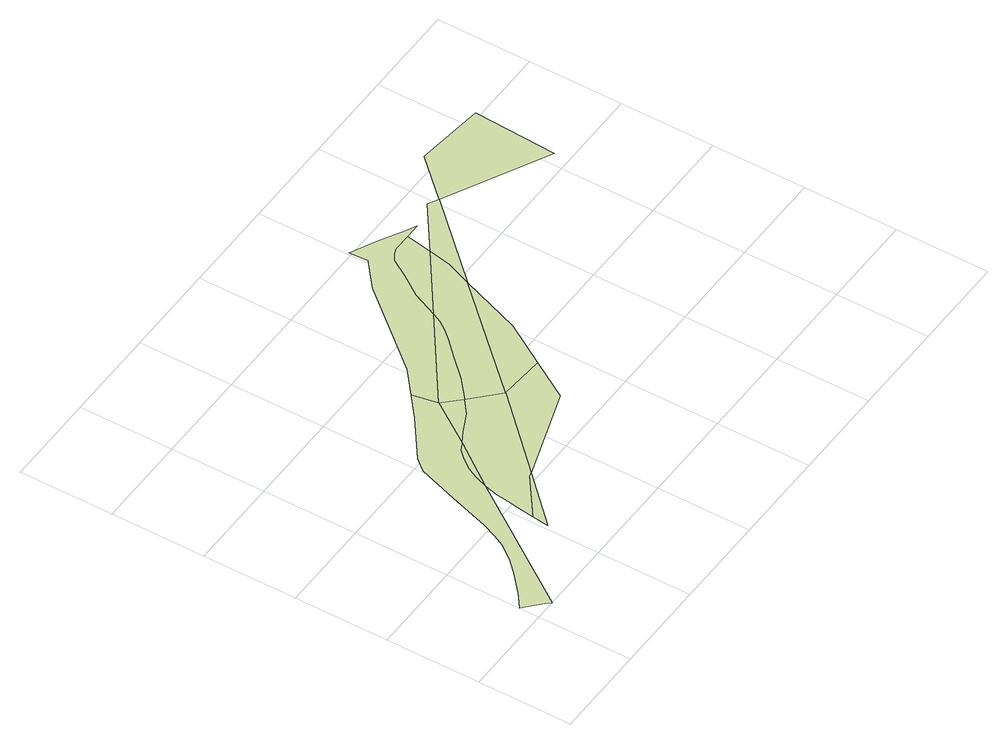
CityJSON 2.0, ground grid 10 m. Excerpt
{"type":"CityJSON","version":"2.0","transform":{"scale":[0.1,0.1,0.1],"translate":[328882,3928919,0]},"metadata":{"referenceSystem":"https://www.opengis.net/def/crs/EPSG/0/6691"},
"CityObjects":{
"landuse1":{"type":"LandUse","attributes":{"class":"204","LandUseDetailAttribute.orgLandUse":"10500","LandUseDetailAttribute.prefecture":"14","LandUseDetailAttribute.city":"14150","LandUseDetailAttribute.note":"都道府県","LandUseDetailAttribute.surveyYear":2015},"geometry":[{"type":"MultiSurface","lod":"1","boundaries":[[[0,1,2,3,4,5,6,7,8,9,10,11,12,13,14,15,16,17,18,19,20,21,22,23]]]}]},
"landuse2":{"type":"LandUse","attributes":{"class":"203","LandUseDetailAttribute.orgLandUse":"10400","LandUseDetailAttribute.prefecture":"14","LandUseDetailAttribute.city":"14150","LandUseDetailAttribute.note":"都道府県","LandUseDetailAttribute.surveyYear":2015},"geometry":[{"type":"MultiSurface","lod":"1","boundaries":[[[24,25,26,27]]]}]},
"landuse3":{"type":"LandUse","attributes":{"class":"203","LandUseDetailAttribute.orgLandUse":"10400","LandUseDetailAttribute.prefecture":"14","LandUseDetailAttribute.city":"14150","LandUseDetailAttribute.note":"都道府県","LandUseDetailAttribute.surveyYear":2015},"geometry":[{"type":"MultiSurface","lod":"1","boundaries":[[[23,22,21,20,19,18,17]]]}]},
"landuse4":{"type":"LandUse","attributes":{"class":"203","LandUseDetailAttribute.orgLandUse":"10400","LandUseDetailAttribute.prefecture":"14","LandUseDetailAttribute.city":"14150","LandUseDetailAttribute.note":"都道府県","LandUseDetailAttribute.surveyYear":2015},"geometry":[{"type":"MultiSurface","lod":"1","boundaries":[[[28,29,30,23,17,31,32,33,34,26,25,24,35]]]}]},
"landuse5":{"type":"LandUse","attributes":{"class":"204","LandUseDetailAttribute.orgLandUse":"10500","LandUseDetailAttribute.prefecture":"14","LandUseDetailAttribute.city":"14150","LandUseDetailAttribute.note":"都道府県","LandUseDetailAttribute.surveyYear":2015},"geometry":[{"type":"MultiSurface","lod":"1","boundaries":[[[0,23,30,29,28]]]}]},
"landuse6":{"type":"LandUse","attributes":{"class":"203","LandUseDetailAttribute.orgLandUse":"10400","LandUseDetailAttribute.prefecture":"14","LandUseDetailAttribute.city":"14150","LandUseDetailAttribute.note":"都道府県","LandUseDetailAttribute.surveyYear":2015},"geometry":[{"type":"MultiSurface","lod":"1","boundaries":[[[35,24,36,37]]]}]},
"landuse7":{"type":"LandUse","attributes":{"class":"204","LandUseDetailAttribute.orgLandUse":"10500","LandUseDetailAttribute.prefecture":"14","LandUseDetailAttribute.city":"14150","LandUseDetailAttribute.note":"都道府県","LandUseDetailAttribute.surveyYear":2015},"geometry":[{"type":"MultiSurface","lod":"1","boundaries":[[[38,39,40,41,42,43,44,0,28]]]}]},
"landuse8":{"type":"LandUse","attributes":{"class":"203","LandUseDetailAttribute.orgLandUse":"10400","LandUseDetailAttribute.prefecture":"14","LandUseDetailAttribute.city":"14150","LandUseDetailAttribute.note":"都道府県","LandUseDetailAttribute.surveyYear":2015},"geometry":[{"type":"MultiSurface","lod":"1","boundaries":[[[45,46,35,37]]]}]},
"landuse9":{"type":"LandUse","attributes":{"class":"203","LandUseDetailAttribute.orgLandUse":"10400","LandUseDetailAttribute.prefecture":"14","LandUseDetailAttribute.city":"14150","LandUseDetailAttribute.note":"都道府県","LandUseDetailAttribute.surveyYear":2015},"geometry":[{"type":"MultiSurface","lod":"1","boundaries":[[[47,48,44,43,42,41,40,39,38,28,35,46]]]}]},
"landuse10":{"type":"LandUse","attributes":{"class":"204","LandUseDetailAttribute.orgLandUse":"10500","LandUseDetailAttribute.prefecture":"14","LandUseDetailAttribute.city":"14150","LandUseDetailAttribute.note":"都道府県","LandUseDetailAttribute.surveyYear":2015},"geometry":[{"type":"MultiSurface","lod":"1","boundaries":[[[49,50,51,52,53,54,55,56,57,58,1,0,44,59,60,61,62,63,64,65,66]]]}]},
"landuse11":{"type":"LandUse","attributes":{"class":"203","LandUseDetailAttribute.orgLandUse":"10400","LandUseDetailAttribute.prefecture":"14","LandUseDetailAttribute.city":"14150","LandUseDetailAttribute.note":"都道府県","LandUseDetailAttribute.surveyYear":2015},"geometry":[{"type":"MultiSurface","lod":"1","boundaries":[[[66,65,64,63,62,61,60,59,44,48]]]}]},
"landuse12":{"type":"LandUse","attributes":{"class":"203","LandUseDetailAttribute.orgLandUse":"10400","LandUseDetailAttribute.prefecture":"14","LandUseDetailAttribute.city":"14150","LandUseDetailAttribute.note":"都道府県","LandUseDetailAttribute.surveyYear":2015},"geometry":[{"type":"MultiSurface","lod":"1","boundaries":[[[67,48,47,46,68]]]}]},
"landuse13":{"type":"LandUse","attributes":{"class":"204","LandUseDetailAttribute.orgLandUse":"10500","LandUseDetailAttribute.prefecture":"14","LandUseDetailAttribute.city":"14150","LandUseDetailAttribute.note":"都道府県","LandUseDetailAttribute.surveyYear":2015},"geometry":[{"type":"MultiSurface","lod":"1","boundaries":[[[69,68,70,71]]]}]}
},
"vertices":[
[184,228,0],[179,255,0],[156,236,0],[113,205,0],[107,198,0],[102,192,0],[88,150,0],[74,107,0],[67,91,0],[61,79,0],[49,63,0],[47,61,0],[37,51,0],[17,33,0],[1,21,0],[19,5,0],[23,0,0],[117,134,0],[121,146,0],[125,154,0],[129,161,0],[137,171,0],[144,178,0],[152,182,0],
[154,108,0],[150,107,0],[107,75,0],[105,58,0],
[201,211,0],[186,199,0],[165,189,0],[117,133,0],[113,118,0],[112,110,0],[109,89,0],[228,184,0],
[252,140,0],[277,181,0],
[203,213,0],[222,229,0],[241,249,0],[258,266,0],[267,276,0],[273,285,0],[278,295,0],
[305,226,0],[329,291,0],
[340,318,0],[345,342,0],
[366,370,0],[352,377,0],[340,384,0],[329,390,0],[303,403,0],[304,383,0],[290,372,0],[276,360,0],[237,314,0],[205,276,0],[282,304,0],[290,322,0],[305,344,0],[317,363,0],[324,368,0],[325,368,0],[330,370,0],[350,370,0],
[395,378,0],[406,372,0],
[445,414,0],[513,316,0],[518,405,0]
]}
